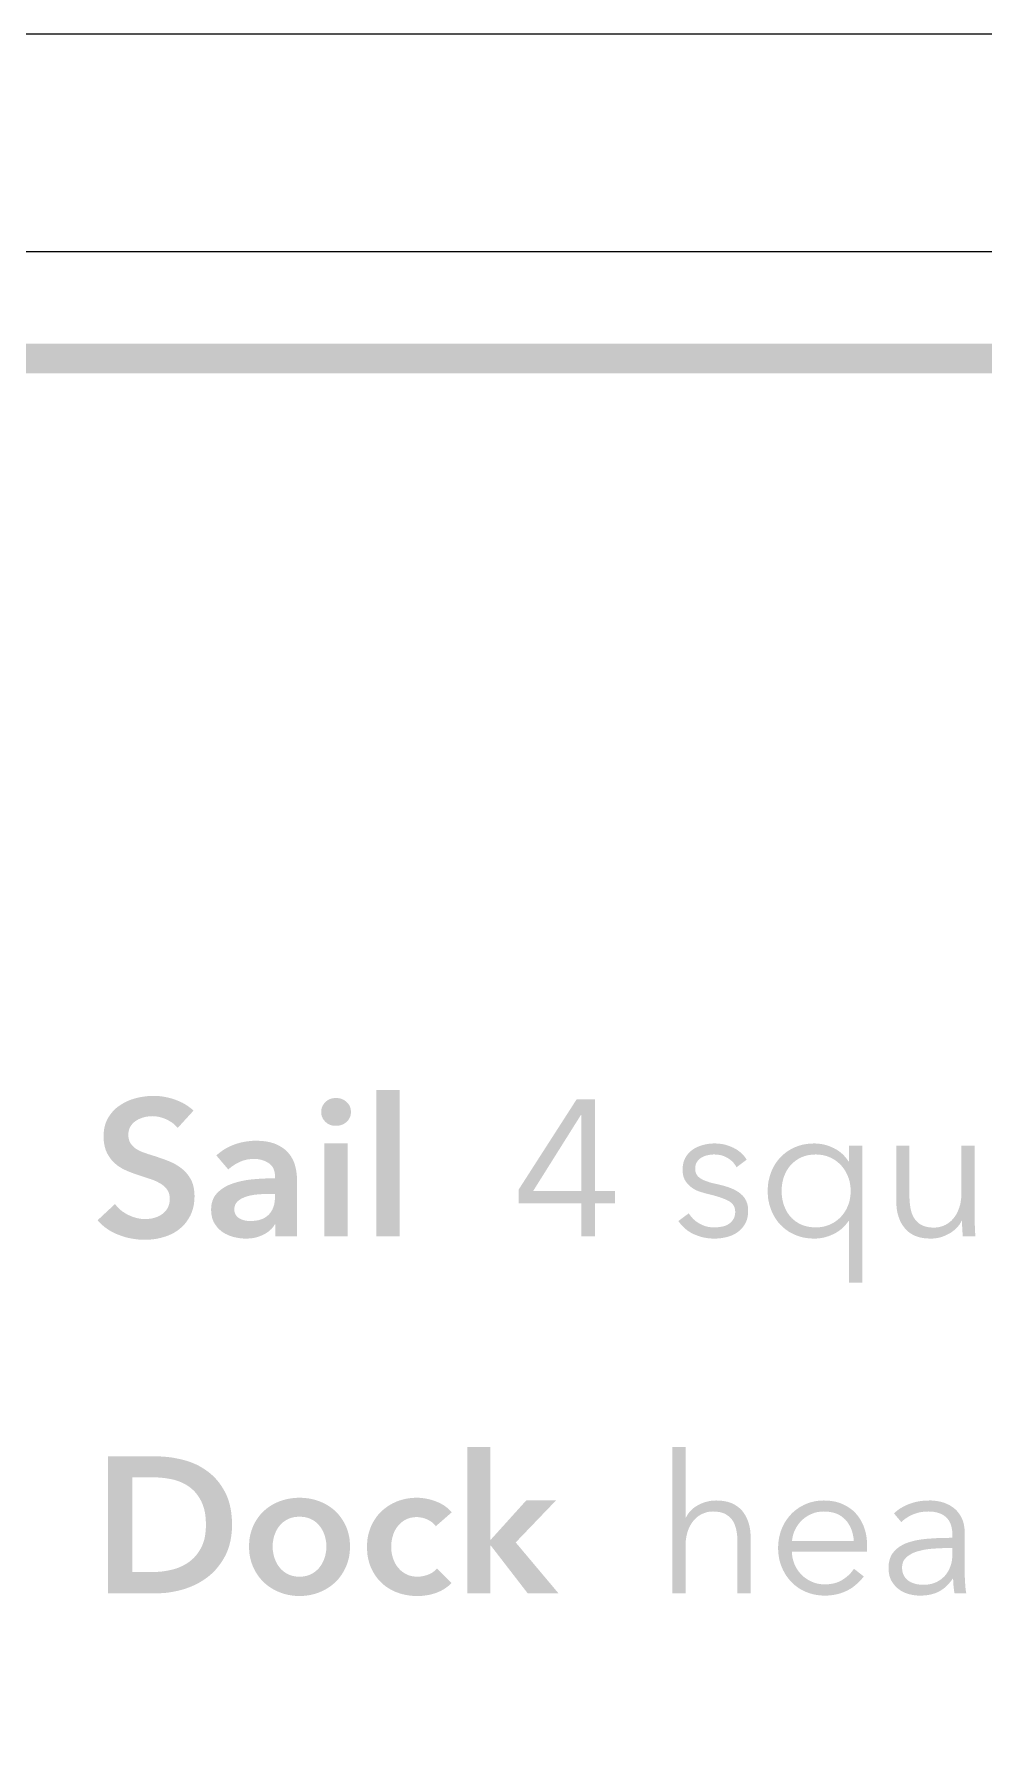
# Model space of a CAD drawing. Header units: millimetres. Extents: x 6 to 297, y 55 to 451.
# Drawn here: x 211.21 to 223.98, y 247.1 to 270.16 of the extents above; entities that cross this region are included whole.
import ezdxf

# ---------------------------------------------------------------- set-up
doc = ezdxf.new("R2010")
doc.units = ezdxf.units.MM
doc.layers.add('CUT', color=1, linetype='Continuous')
doc.layers.add('RASTER', color=7, linetype='Continuous')

msp = doc.modelspace()

# ---------------------------------------------------------------- hatches: boundary and pattern name
at = {"layer": 'RASTER'}
h = msp.add_hatch(color=7, dxfattribs=at)
h.paths.add_polyline_path([(208.2, 263.8), (208.234, 264.316), (208.337, 264.763), (208.509, 265.141), (208.75, 265.45), (209.059, 265.691), (209.438, 265.863), (209.884, 265.966), (210.4, 266), (266.489, 266), (267.005, 265.966), (267.452, 265.863), (267.83, 265.691), (268.139, 265.45), (268.38, 265.141), (268.552, 264.763), (268.655, 264.316), (268.689, 263.8), (268.689, 228.8), (268.655, 228.284), (268.552, 227.837), (268.38, 227.459), (268.139, 227.15), (267.83, 226.909), (267.452, 226.738), (267.005, 226.634), (266.489, 226.6), (210.4, 226.6), (209.884, 226.634), (209.438, 226.737), (209.059, 226.909), (208.75, 227.15), (208.509, 227.459), (208.337, 227.837), (208.234, 228.284), (208.2, 228.8)])
h.paths.add_polyline_path([(208.6, 263.8), (208.6, 228.8), (208.628, 228.378), (208.712, 228.013), (208.853, 227.703), (209.05, 227.45), (209.303, 227.253), (209.613, 227.112), (209.978, 227.028), (210.4, 227), (266.489, 227), (266.911, 227.028), (267.277, 227.113), (267.586, 227.253), (267.839, 227.45), (268.036, 227.703), (268.177, 228.013), (268.261, 228.378), (268.289, 228.8), (268.289, 263.8), (268.261, 264.222), (268.177, 264.588), (268.036, 264.897), (267.839, 265.15), (267.586, 265.347), (267.277, 265.488), (266.911, 265.572), (266.489, 265.6), (210.4, 265.6), (209.978, 265.572), (209.613, 265.488), (209.303, 265.347), (209.05, 265.15), (208.853, 264.897), (208.712, 264.588), (208.628, 264.222), (208.6, 263.8)], flags=0)
for points in [[(213.141, 255.456), (213.128, 255.473), (213.113, 255.488), (213.096, 255.504), (213.079, 255.518), (213.06, 255.532), (213.039, 255.545), (213.018, 255.557), (212.995, 255.569), (212.971, 255.58), (212.947, 255.589), (212.923, 255.597), (212.899, 255.603), (212.875, 255.608), (212.851, 255.612), (212.827, 255.614), (212.803, 255.615), (212.789, 255.614), (212.775, 255.614), (212.761, 255.613), (212.746, 255.611), (212.732, 255.609), (212.718, 255.607), (212.703, 255.604), (212.689, 255.6), (212.675, 255.596), (212.661, 255.592), (212.648, 255.587), (212.634, 255.582), (212.622, 255.576), (212.609, 255.57), (212.597, 255.563), (212.585, 255.556), (212.574, 255.548), (212.563, 255.54), (212.552, 255.531), (212.542, 255.522), (212.533, 255.512), (212.524, 255.501), (212.516, 255.49), (212.508, 255.478), (212.501, 255.466), (212.495, 255.453), (212.49, 255.439), (212.486, 255.425), (212.483, 255.41), (212.48, 255.395), (212.479, 255.379), (212.478, 255.362), (212.479, 255.347), (212.48, 255.332), (212.482, 255.318), (212.485, 255.305), (212.489, 255.292), (212.493, 255.279), (212.498, 255.267), (212.504, 255.256), (212.511, 255.245), (212.519, 255.235), (212.527, 255.224), (212.535, 255.215), (212.545, 255.206), (212.554, 255.197), (212.565, 255.188), (212.576, 255.18), (212.588, 255.173), (212.6, 255.165), (212.613, 255.158), (212.626, 255.151), (212.64, 255.144), (212.655, 255.138), (212.67, 255.132), (212.686, 255.126), (212.703, 255.12), (212.72, 255.114), (212.737, 255.108), (212.755, 255.102), (212.773, 255.097), (212.791, 255.091), (212.81, 255.085), (212.829, 255.079), (212.852, 255.072), (212.874, 255.064), (212.897, 255.056), (212.919, 255.048), (212.942, 255.04), (212.966, 255.032), (212.989, 255.023), (213.013, 255.014), (213.036, 255.005), (213.059, 254.994), (213.082, 254.983), (213.104, 254.972), (213.125, 254.959), (213.146, 254.946), (213.167, 254.932), (213.187, 254.918), (213.206, 254.902), (213.225, 254.886), (213.242, 254.869), (213.259, 254.85), (213.275, 254.831), (213.29, 254.811), (213.304, 254.789), (213.317, 254.767), (213.329, 254.744), (213.339, 254.719), (213.348, 254.693), (213.355, 254.665), (213.36, 254.636), (213.364, 254.606), (213.367, 254.574), (213.368, 254.541), (213.367, 254.504), (213.364, 254.469), (213.36, 254.435), (213.354, 254.402), (213.346, 254.37), (213.337, 254.34), (213.326, 254.31), (213.313, 254.282), (213.299, 254.255), (213.283, 254.229), (213.267, 254.205), (213.249, 254.181), (213.231, 254.159), (213.211, 254.138), (213.19, 254.118), (213.167, 254.099), (213.144, 254.081), (213.12, 254.065), (213.095, 254.049), (213.069, 254.035), (213.041, 254.022), (213.013, 254.01), (212.984, 253.999), (212.954, 253.99), (212.923, 253.981), (212.892, 253.974), (212.861, 253.967), (212.829, 253.962), (212.796, 253.958), (212.764, 253.955), (212.73, 253.954), (212.697, 253.953), (212.652, 253.954), (212.608, 253.957), (212.563, 253.963), (212.519, 253.97), (212.476, 253.979), (212.432, 253.99), (212.389, 254.004), (212.346, 254.02), (212.304, 254.037), (212.264, 254.057), (212.226, 254.078), (212.19, 254.102), (212.156, 254.127), (212.123, 254.155), (212.093, 254.184), (212.065, 254.216), (212.299, 254.434), (212.317, 254.411), (212.336, 254.39), (212.356, 254.369), (212.378, 254.35), (212.401, 254.332), (212.426, 254.316), (212.452, 254.3), (212.48, 254.286), (212.508, 254.273), (212.536, 254.262), (212.564, 254.253), (212.592, 254.245), (212.62, 254.239), (212.647, 254.235), (212.675, 254.232), (212.702, 254.231), (212.716, 254.232), (212.731, 254.232), (212.745, 254.233), (212.76, 254.235), (212.775, 254.237), (212.789, 254.239), (212.804, 254.242), (212.819, 254.246), (212.834, 254.25), (212.848, 254.254), (212.862, 254.259), (212.876, 254.265), (212.889, 254.271), (212.902, 254.278), (212.915, 254.286), (212.927, 254.294), (212.939, 254.303), (212.95, 254.312), (212.96, 254.322), (212.97, 254.332), (212.98, 254.343), (212.989, 254.354), (212.997, 254.366), (213.005, 254.378), (213.012, 254.391), (213.018, 254.405), (213.023, 254.42), (213.027, 254.435), (213.031, 254.451), (213.033, 254.468), (213.034, 254.486), (213.035, 254.504), (213.034, 254.522), (213.033, 254.539), (213.03, 254.556), (213.026, 254.571), (213.022, 254.586), (213.016, 254.6), (213.009, 254.613), (213.001, 254.625), (212.992, 254.637), (212.983, 254.649), (212.972, 254.66), (212.961, 254.67), (212.95, 254.68), (212.937, 254.69), (212.924, 254.7), (212.91, 254.709), (212.895, 254.717), (212.88, 254.725), (212.864, 254.734), (212.848, 254.741), (212.83, 254.749), (212.813, 254.756), (212.794, 254.763), (212.775, 254.77), (212.755, 254.776), (212.735, 254.783), (212.715, 254.789), (212.695, 254.796), (212.674, 254.803), (212.653, 254.81), (212.632, 254.817), (212.611, 254.824), (212.59, 254.831), (212.569, 254.838), (212.549, 254.845), (212.528, 254.853), (212.507, 254.861), (212.486, 254.869), (212.465, 254.878), (212.445, 254.887), (212.424, 254.896), (212.404, 254.906), (212.385, 254.917), (212.366, 254.929), (212.347, 254.941), (212.329, 254.954), (212.312, 254.968), (212.295, 254.983), (212.279, 254.998), (212.263, 255.014), (212.249, 255.031), (212.235, 255.049), (212.222, 255.068), (212.21, 255.088), (212.198, 255.108), (212.187, 255.13), (212.177, 255.152), (212.169, 255.176), (212.162, 255.201), (212.156, 255.228), (212.151, 255.255), (212.148, 255.284), (212.146, 255.315), (212.146, 255.347), (212.147, 255.381), (212.149, 255.415), (212.154, 255.447), (212.16, 255.477), (212.168, 255.507), (212.179, 255.535), (212.19, 255.563), (212.204, 255.589), (212.219, 255.613), (212.236, 255.637), (212.253, 255.66), (212.272, 255.681), (212.291, 255.702), (212.312, 255.721), (212.334, 255.739), (212.358, 255.756), (212.382, 255.772), (212.407, 255.787), (212.432, 255.801), (212.459, 255.814), (212.486, 255.826), (212.514, 255.837), (212.543, 255.846), (212.573, 255.855), (212.604, 255.863), (212.634, 255.869), (212.665, 255.875), (212.695, 255.879), (212.726, 255.883), (212.757, 255.886), (212.788, 255.887), (212.819, 255.888), (212.854, 255.887), (212.889, 255.885), (212.925, 255.881), (212.96, 255.875), (212.996, 255.868), (213.032, 255.86), (213.068, 255.85), (213.104, 255.838), (213.139, 255.825), (213.173, 255.81), (213.207, 255.794), (213.239, 255.776), (213.269, 255.757), (213.299, 255.736), (213.327, 255.714), (213.355, 255.69)], [(215.812, 255.966), (216.124, 255.966), (216.124, 254), (215.812, 254)], [(220.655, 254.928), (220.645, 254.947), (220.633, 254.964), (220.62, 254.981), (220.606, 254.997), (220.591, 255.012), (220.574, 255.026), (220.556, 255.039), (220.537, 255.052), (220.517, 255.063), (220.496, 255.073), (220.475, 255.081), (220.452, 255.088), (220.429, 255.093), (220.406, 255.097), (220.381, 255.099), (220.356, 255.1), (220.345, 255.1), (220.333, 255.099), (220.321, 255.098), (220.31, 255.097), (220.298, 255.096), (220.286, 255.094), (220.275, 255.092), (220.263, 255.089), (220.251, 255.087), (220.24, 255.083), (220.229, 255.08), (220.219, 255.076), (220.208, 255.071), (220.198, 255.066), (220.189, 255.061), (220.18, 255.056), (220.171, 255.05), (220.162, 255.043), (220.154, 255.036), (220.147, 255.029), (220.14, 255.021), (220.133, 255.013), (220.127, 255.005), (220.121, 254.996), (220.116, 254.986), (220.111, 254.977), (220.108, 254.967), (220.105, 254.956), (220.102, 254.945), (220.1, 254.934), (220.099, 254.922), (220.099, 254.91), (220.1, 254.889), (220.103, 254.87), (220.109, 254.851), (220.117, 254.834), (220.126, 254.818), (220.138, 254.804), (220.153, 254.791), (220.169, 254.779), (220.188, 254.768), (220.209, 254.757), (220.233, 254.747), (220.26, 254.737), (220.288, 254.727), (220.32, 254.718), (220.354, 254.71), (220.39, 254.702), (220.442, 254.69), (220.491, 254.677), (220.536, 254.663), (220.578, 254.648), (220.616, 254.631), (220.65, 254.613), (220.681, 254.594), (220.709, 254.573), (220.733, 254.551), (220.754, 254.527), (220.771, 254.502), (220.786, 254.474), (220.797, 254.445), (220.805, 254.414), (220.81, 254.381), (220.811, 254.346), (220.811, 254.32), (220.809, 254.296), (220.806, 254.272), (220.801, 254.25), (220.796, 254.228), (220.789, 254.208), (220.781, 254.189), (220.771, 254.17), (220.761, 254.153), (220.749, 254.136), (220.737, 254.12), (220.725, 254.105), (220.711, 254.091), (220.697, 254.078), (220.682, 254.065), (220.666, 254.053), (220.649, 254.042), (220.632, 254.032), (220.615, 254.023), (220.597, 254.014), (220.578, 254.007), (220.559, 254), (220.539, 253.994), (220.519, 253.988), (220.498, 253.984), (220.478, 253.98), (220.457, 253.976), (220.437, 253.974), (220.416, 253.972), (220.395, 253.97), (220.375, 253.969), (220.354, 253.969), (220.319, 253.97), (220.285, 253.972), (220.252, 253.977), (220.218, 253.983), (220.185, 253.991), (220.151, 254.001), (220.119, 254.013), (220.086, 254.026), (220.054, 254.041), (220.024, 254.059), (219.995, 254.078), (219.968, 254.099), (219.942, 254.123), (219.917, 254.148), (219.894, 254.176), (219.873, 254.205), (220.013, 254.309), (220.026, 254.29), (220.039, 254.271), (220.055, 254.253), (220.071, 254.235), (220.089, 254.219), (220.108, 254.203), (220.129, 254.188), (220.151, 254.174), (220.174, 254.161), (220.198, 254.15), (220.222, 254.141), (220.247, 254.133), (220.272, 254.127), (220.298, 254.123), (220.324, 254.12), (220.351, 254.12), (220.365, 254.12), (220.379, 254.12), (220.393, 254.121), (220.407, 254.122), (220.421, 254.124), (220.434, 254.125), (220.447, 254.128), (220.46, 254.13), (220.473, 254.133), (220.486, 254.136), (220.498, 254.14), (220.509, 254.144), (220.52, 254.149), (220.531, 254.154), (220.541, 254.16), (220.551, 254.166), (220.561, 254.173), (220.57, 254.18), (220.578, 254.188), (220.587, 254.196), (220.594, 254.204), (220.601, 254.213), (220.608, 254.223), (220.614, 254.233), (220.619, 254.243), (220.624, 254.254), (220.628, 254.266), (220.631, 254.278), (220.634, 254.291), (220.636, 254.304), (220.637, 254.318), (220.637, 254.333), (220.636, 254.356), (220.631, 254.378), (220.624, 254.398), (220.614, 254.417), (220.601, 254.434), (220.585, 254.45), (220.567, 254.464), (220.545, 254.477), (220.521, 254.489), (220.494, 254.501), (220.464, 254.512), (220.432, 254.524), (220.398, 254.535), (220.36, 254.546), (220.321, 254.556), (220.278, 254.567), (220.265, 254.57), (220.251, 254.574), (220.237, 254.577), (220.222, 254.581), (220.208, 254.586), (220.193, 254.59), (220.178, 254.595), (220.163, 254.599), (220.148, 254.604), (220.133, 254.61), (220.118, 254.616), (220.104, 254.623), (220.09, 254.631), (220.076, 254.639), (220.063, 254.647), (220.05, 254.657), (220.037, 254.666), (220.025, 254.677), (220.013, 254.688), (220.002, 254.699), (219.992, 254.711), (219.982, 254.724), (219.973, 254.737), (219.964, 254.751), (219.956, 254.766), (219.949, 254.782), (219.943, 254.798), (219.938, 254.816), (219.935, 254.834), (219.932, 254.853), (219.931, 254.873), (219.93, 254.894), (219.931, 254.917), (219.932, 254.939), (219.935, 254.961), (219.939, 254.981), (219.944, 255.001), (219.95, 255.019), (219.958, 255.037), (219.966, 255.054), (219.976, 255.071), (219.986, 255.086), (219.997, 255.101), (220.009, 255.115), (220.022, 255.128), (220.035, 255.141), (220.049, 255.152), (220.064, 255.164), (220.079, 255.174), (220.096, 255.184), (220.112, 255.193), (220.129, 255.201), (220.147, 255.208), (220.165, 255.215), (220.184, 255.222), (220.203, 255.227), (220.223, 255.232), (220.242, 255.236), (220.262, 255.24), (220.282, 255.243), (220.303, 255.245), (220.323, 255.247), (220.343, 255.248), (220.364, 255.248), (220.396, 255.247), (220.427, 255.244), (220.459, 255.24), (220.49, 255.234), (220.52, 255.226), (220.551, 255.216), (220.581, 255.204), (220.611, 255.191), (220.64, 255.176), (220.667, 255.159), (220.692, 255.141), (220.716, 255.122), (220.737, 255.101), (220.757, 255.079), (220.775, 255.055), (220.791, 255.03)], [(223.697, 254), (223.696, 254.013), (223.695, 254.025), (223.694, 254.039), (223.693, 254.052), (223.692, 254.066), (223.691, 254.08), (223.69, 254.094), (223.69, 254.109), (223.689, 254.124), (223.688, 254.138), (223.688, 254.151), (223.688, 254.164), (223.687, 254.176), (223.687, 254.187), (223.687, 254.198), (223.687, 254.208), (223.682, 254.208), (223.668, 254.182), (223.652, 254.157), (223.634, 254.134), (223.614, 254.111), (223.591, 254.09), (223.567, 254.071), (223.541, 254.052), (223.513, 254.035), (223.483, 254.02), (223.453, 254.006), (223.423, 253.995), (223.393, 253.985), (223.361, 253.978), (223.33, 253.973), (223.298, 253.97), (223.266, 253.969), (223.21, 253.971), (223.157, 253.977), (223.109, 253.988), (223.063, 254.003), (223.022, 254.023), (222.984, 254.046), (222.949, 254.074), (222.919, 254.107), (222.892, 254.142), (222.868, 254.181), (222.848, 254.222), (222.832, 254.267), (222.819, 254.313), (222.81, 254.363), (222.805, 254.415), (222.803, 254.471), (222.803, 255.217), (222.98, 255.217), (222.98, 254.543), (222.98, 254.52), (222.981, 254.496), (222.982, 254.474), (222.984, 254.452), (222.986, 254.43), (222.989, 254.409), (222.992, 254.389), (222.995, 254.369), (223, 254.35), (223.005, 254.332), (223.01, 254.314), (223.017, 254.297), (223.024, 254.28), (223.031, 254.265), (223.04, 254.25), (223.049, 254.235), (223.059, 254.222), (223.069, 254.209), (223.081, 254.197), (223.093, 254.186), (223.106, 254.175), (223.12, 254.165), (223.135, 254.156), (223.15, 254.148), (223.167, 254.141), (223.184, 254.135), (223.202, 254.129), (223.222, 254.125), (223.242, 254.121), (223.264, 254.119), (223.286, 254.117), (223.31, 254.117), (223.327, 254.117), (223.345, 254.119), (223.362, 254.121), (223.379, 254.124), (223.396, 254.128), (223.413, 254.133), (223.43, 254.139), (223.447, 254.146), (223.463, 254.153), (223.479, 254.162), (223.494, 254.171), (223.509, 254.182), (223.524, 254.193), (223.538, 254.205), (223.552, 254.219), (223.565, 254.233), (223.577, 254.248), (223.59, 254.264), (223.601, 254.281), (223.612, 254.299), (223.622, 254.318), (223.631, 254.338), (223.64, 254.359), (223.648, 254.381), (223.655, 254.404), (223.662, 254.428), (223.667, 254.453), (223.671, 254.479), (223.675, 254.506), (223.677, 254.534), (223.679, 254.563), (223.679, 254.593), (223.679, 255.217), (223.856, 255.217), (223.856, 254.268), (223.856, 254.255), (223.856, 254.241), (223.856, 254.227), (223.857, 254.211), (223.857, 254.195), (223.857, 254.178), (223.858, 254.159), (223.859, 254.14), (223.859, 254.121), (223.86, 254.102), (223.861, 254.084), (223.862, 254.066), (223.863, 254.049), (223.864, 254.032), (223.865, 254.016), (223.866, 254)], [(217.034, 251.166), (217.346, 251.166), (217.346, 249.923), (217.353, 249.923), (217.827, 250.448), (218.227, 250.448), (217.686, 249.884), (218.261, 249.2), (217.847, 249.2), (217.353, 249.84), (217.346, 249.84), (217.346, 249.2), (217.034, 249.2)], [(219.974, 250.217), (219.988, 250.243), (220.003, 250.267), (220.02, 250.29), (220.04, 250.312), (220.061, 250.333), (220.085, 250.352), (220.11, 250.369), (220.138, 250.386), (220.167, 250.4), (220.196, 250.413), (220.226, 250.424), (220.256, 250.432), (220.287, 250.439), (220.318, 250.444), (220.35, 250.447), (220.382, 250.448), (220.438, 250.446), (220.491, 250.439), (220.54, 250.429), (220.585, 250.414), (220.626, 250.394), (220.664, 250.37), (220.699, 250.342), (220.73, 250.31), (220.757, 250.274), (220.78, 250.236), (220.8, 250.194), (220.816, 250.15), (220.829, 250.103), (220.838, 250.054), (220.843, 250.001), (220.845, 249.946), (220.845, 249.2), (220.668, 249.2), (220.668, 249.873), (220.668, 249.897), (220.667, 249.92), (220.666, 249.943), (220.665, 249.965), (220.662, 249.987), (220.66, 250.007), (220.656, 250.028), (220.653, 250.048), (220.649, 250.067), (220.644, 250.085), (220.638, 250.103), (220.632, 250.12), (220.625, 250.136), (220.617, 250.152), (220.609, 250.167), (220.6, 250.182), (220.59, 250.195), (220.579, 250.208), (220.568, 250.22), (220.555, 250.231), (220.542, 250.242), (220.528, 250.251), (220.514, 250.26), (220.498, 250.269), (220.482, 250.276), (220.464, 250.282), (220.446, 250.288), (220.426, 250.292), (220.406, 250.295), (220.384, 250.298), (220.362, 250.299), (220.338, 250.3), (220.321, 250.299), (220.303, 250.298), (220.286, 250.296), (220.269, 250.293), (220.252, 250.289), (220.235, 250.284), (220.218, 250.278), (220.202, 250.271), (220.185, 250.264), (220.169, 250.255), (220.154, 250.246), (220.139, 250.235), (220.124, 250.224), (220.11, 250.211), (220.097, 250.198), (220.083, 250.184), (220.071, 250.169), (220.059, 250.153), (220.047, 250.136), (220.037, 250.118), (220.027, 250.099), (220.017, 250.079), (220.008, 250.058), (220, 250.036), (219.993, 250.013), (219.987, 249.989), (219.981, 249.964), (219.977, 249.938), (219.973, 249.911), (219.971, 249.883), (219.969, 249.854), (219.969, 249.824), (219.969, 249.2), (219.792, 249.2), (219.792, 251.166), (219.969, 251.166), (219.969, 250.217)], [(216.612, 250.102), (216.603, 250.115), (216.592, 250.127), (216.58, 250.139), (216.567, 250.15), (216.553, 250.161), (216.537, 250.171), (216.521, 250.18), (216.503, 250.189), (216.485, 250.198), (216.467, 250.205), (216.448, 250.211), (216.43, 250.216), (216.411, 250.219), (216.393, 250.222), (216.374, 250.224), (216.355, 250.224), (216.334, 250.224), (216.313, 250.222), (216.294, 250.219), (216.274, 250.216), (216.256, 250.211), (216.238, 250.205), (216.221, 250.198), (216.204, 250.189), (216.188, 250.18), (216.173, 250.17), (216.159, 250.16), (216.145, 250.149), (216.132, 250.137), (216.119, 250.124), (216.107, 250.111), (216.096, 250.097), (216.086, 250.082), (216.076, 250.068), (216.067, 250.052), (216.059, 250.036), (216.051, 250.02), (216.044, 250.003), (216.038, 249.986), (216.033, 249.968), (216.028, 249.95), (216.023, 249.932), (216.02, 249.914), (216.017, 249.896), (216.015, 249.878), (216.013, 249.86), (216.012, 249.842), (216.012, 249.824), (216.012, 249.806), (216.013, 249.788), (216.015, 249.77), (216.017, 249.752), (216.02, 249.734), (216.024, 249.716), (216.029, 249.698), (216.034, 249.68), (216.04, 249.662), (216.046, 249.645), (216.054, 249.628), (216.062, 249.612), (216.07, 249.596), (216.079, 249.58), (216.089, 249.566), (216.1, 249.551), (216.112, 249.537), (216.124, 249.524), (216.136, 249.511), (216.15, 249.499), (216.164, 249.488), (216.179, 249.478), (216.194, 249.468), (216.211, 249.459), (216.228, 249.45), (216.245, 249.443), (216.264, 249.437), (216.283, 249.432), (216.302, 249.429), (216.323, 249.426), (216.344, 249.424), (216.365, 249.424), (216.384, 249.424), (216.402, 249.425), (216.42, 249.428), (216.438, 249.431), (216.456, 249.435), (216.475, 249.44), (216.493, 249.445), (216.511, 249.452), (216.529, 249.46), (216.546, 249.468), (216.562, 249.477), (216.577, 249.487), (216.591, 249.498), (216.604, 249.51), (216.617, 249.522), (216.628, 249.535), (216.823, 249.338), (216.803, 249.318), (216.781, 249.299), (216.758, 249.281), (216.734, 249.264), (216.709, 249.249), (216.682, 249.234), (216.654, 249.221), (216.624, 249.209), (216.594, 249.198), (216.562, 249.189), (216.531, 249.181), (216.498, 249.175), (216.465, 249.17), (216.432, 249.166), (216.398, 249.164), (216.363, 249.164), (216.329, 249.164), (216.295, 249.166), (216.261, 249.17), (216.229, 249.175), (216.196, 249.181), (216.164, 249.188), (216.133, 249.197), (216.102, 249.208), (216.071, 249.219), (216.042, 249.233), (216.013, 249.247), (215.986, 249.262), (215.959, 249.279), (215.934, 249.297), (215.909, 249.317), (215.886, 249.338), (215.863, 249.36), (215.842, 249.383), (215.822, 249.407), (215.803, 249.433), (215.786, 249.459), (215.769, 249.487), (215.754, 249.516), (215.74, 249.546), (215.728, 249.577), (215.717, 249.609), (215.708, 249.642), (215.7, 249.676), (215.694, 249.712), (215.69, 249.748), (215.688, 249.786), (215.687, 249.824), (215.688, 249.861), (215.69, 249.898), (215.694, 249.933), (215.7, 249.968), (215.708, 250.001), (215.717, 250.034), (215.728, 250.066), (215.74, 250.097), (215.754, 250.127), (215.769, 250.156), (215.785, 250.184), (215.803, 250.21), (215.821, 250.236), (215.841, 250.26), (215.862, 250.283), (215.884, 250.305), (215.908, 250.326), (215.932, 250.345), (215.957, 250.364), (215.983, 250.381), (216.01, 250.397), (216.038, 250.412), (216.067, 250.425), (216.096, 250.438), (216.127, 250.449), (216.158, 250.458), (216.189, 250.466), (216.221, 250.473), (216.254, 250.478), (216.287, 250.481), (216.321, 250.484), (216.355, 250.484), (216.389, 250.484), (216.423, 250.481), (216.457, 250.477), (216.491, 250.471), (216.524, 250.464), (216.557, 250.455), (216.589, 250.445), (216.622, 250.432), (216.653, 250.419), (216.683, 250.404), (216.711, 250.388), (216.737, 250.371), (216.762, 250.352), (216.785, 250.332), (216.806, 250.312), (216.826, 250.289)]]:
    msp.add_hatch(color=7, dxfattribs=at).paths.add_polyline_path(points)
h = msp.add_hatch(color=7, dxfattribs=at)
h.paths.add_polyline_path([(215.115, 255.248), (215.427, 255.248), (215.427, 254), (215.115, 254)])
h.paths.add_polyline_path([(215.071, 255.672), (215.071, 255.69), (215.074, 255.708), (215.078, 255.726), (215.085, 255.742), (215.092, 255.758), (215.102, 255.774), (215.113, 255.789), (215.127, 255.803), (215.141, 255.816), (215.156, 255.828), (215.173, 255.837), (215.19, 255.845), (215.208, 255.851), (215.227, 255.856), (215.247, 255.858), (215.268, 255.859), (215.289, 255.858), (215.309, 255.856), (215.329, 255.852), (215.347, 255.846), (215.365, 255.838), (215.382, 255.829), (215.397, 255.818), (215.413, 255.806), (215.426, 255.792), (215.438, 255.777), (215.448, 255.762), (215.456, 255.746), (215.463, 255.728), (215.467, 255.71), (215.47, 255.692), (215.471, 255.672), (215.47, 255.652), (215.467, 255.633), (215.463, 255.615), (215.456, 255.598), (215.448, 255.582), (215.438, 255.566), (215.426, 255.552), (215.413, 255.538), (215.397, 255.525), (215.382, 255.515), (215.365, 255.505), (215.347, 255.498), (215.329, 255.492), (215.309, 255.488), (215.289, 255.485), (215.268, 255.485), (215.247, 255.485), (215.227, 255.488), (215.208, 255.492), (215.19, 255.499), (215.173, 255.506), (215.156, 255.516), (215.141, 255.527), (215.127, 255.54), (215.113, 255.555), (215.102, 255.57), (215.092, 255.585), (215.085, 255.601), (215.078, 255.618), (215.074, 255.635), (215.071, 255.653), (215.071, 255.672)])
h = msp.add_hatch(color=7, dxfattribs=at)
h.paths.add_polyline_path([(218.75, 254.608), (219.02, 254.608), (219.02, 254.445), (218.75, 254.445), (218.75, 254), (218.568, 254), (218.568, 254.445), (217.725, 254.445), (217.725, 254.627), (218.505, 255.841), (218.75, 255.841)])
h.paths.add_polyline_path([(218.568, 255.63), (218.562, 255.63), (217.92, 254.608), (218.568, 254.608)], flags=0)
h = msp.add_hatch(color=7, dxfattribs=at)
h.paths.add_polyline_path([(214.454, 254.159), (214.447, 254.159), (214.434, 254.138), (214.42, 254.119), (214.403, 254.1), (214.385, 254.083), (214.366, 254.066), (214.344, 254.051), (214.321, 254.036), (214.296, 254.022), (214.269, 254.01), (214.242, 253.999), (214.214, 253.99), (214.185, 253.982), (214.155, 253.976), (214.124, 253.972), (214.092, 253.97), (214.059, 253.969), (214.04, 253.969), (214.021, 253.97), (214.002, 253.972), (213.982, 253.974), (213.962, 253.976), (213.942, 253.98), (213.922, 253.984), (213.902, 253.988), (213.882, 253.994), (213.862, 254), (213.842, 254.007), (213.823, 254.014), (213.805, 254.023), (213.786, 254.032), (213.769, 254.042), (213.751, 254.053), (213.734, 254.065), (213.718, 254.078), (213.703, 254.091), (213.688, 254.106), (213.674, 254.121), (213.661, 254.138), (213.648, 254.155), (213.637, 254.173), (213.626, 254.192), (213.617, 254.212), (213.609, 254.233), (213.603, 254.256), (213.598, 254.279), (213.594, 254.304), (213.592, 254.329), (213.591, 254.356), (213.592, 254.39), (213.596, 254.423), (213.602, 254.453), (213.611, 254.482), (213.622, 254.509), (213.636, 254.535), (213.652, 254.558), (213.671, 254.58), (213.691, 254.6), (213.713, 254.619), (213.736, 254.637), (213.761, 254.653), (213.787, 254.669), (213.815, 254.683), (213.844, 254.696), (213.875, 254.707), (213.906, 254.718), (213.939, 254.727), (213.972, 254.736), (214.006, 254.744), (214.041, 254.751), (214.077, 254.757), (214.114, 254.762), (214.152, 254.766), (214.189, 254.769), (214.227, 254.772), (214.265, 254.774), (214.302, 254.776), (214.339, 254.778), (214.376, 254.779), (214.413, 254.78), (214.449, 254.78), (214.449, 254.811), (214.448, 254.839), (214.444, 254.866), (214.437, 254.89), (214.428, 254.913), (214.416, 254.934), (214.402, 254.952), (214.385, 254.969), (214.365, 254.984), (214.343, 254.997), (214.32, 255.009), (214.297, 255.018), (214.272, 255.026), (214.246, 255.032), (214.22, 255.037), (214.192, 255.039), (214.163, 255.04), (214.139, 255.039), (214.114, 255.037), (214.09, 255.034), (214.066, 255.03), (214.043, 255.024), (214.019, 255.017), (213.996, 255.008), (213.973, 254.998), (213.951, 254.988), (213.93, 254.976), (213.91, 254.965), (213.89, 254.952), (213.872, 254.939), (213.854, 254.926), (213.838, 254.912), (213.823, 254.897), (213.661, 255.087), (213.689, 255.111), (213.717, 255.133), (213.746, 255.154), (213.776, 255.173), (213.807, 255.191), (213.84, 255.207), (213.873, 255.222), (213.907, 255.235), (213.942, 255.247), (213.977, 255.257), (214.012, 255.265), (214.047, 255.272), (214.082, 255.277), (214.118, 255.281), (214.154, 255.284), (214.189, 255.284), (214.23, 255.284), (214.269, 255.281), (214.306, 255.278), (214.341, 255.273), (214.374, 255.266), (214.406, 255.258), (214.436, 255.249), (214.464, 255.238), (214.49, 255.225), (214.515, 255.212), (214.538, 255.198), (214.56, 255.184), (214.581, 255.168), (214.6, 255.151), (214.617, 255.134), (214.634, 255.115), (214.649, 255.096), (214.663, 255.077), (214.675, 255.056), (214.687, 255.035), (214.697, 255.014), (214.706, 254.992), (214.714, 254.97), (214.721, 254.946), (214.727, 254.923), (214.732, 254.9), (214.736, 254.876), (214.739, 254.853), (214.742, 254.829), (214.744, 254.806), (214.745, 254.783), (214.746, 254.759), (214.746, 254), (214.454, 254)])
h.paths.add_polyline_path([(214.449, 254.569), (214.379, 254.569), (214.36, 254.569), (214.341, 254.569), (214.321, 254.568), (214.302, 254.568), (214.282, 254.567), (214.262, 254.566), (214.241, 254.564), (214.22, 254.563), (214.2, 254.561), (214.18, 254.559), (214.16, 254.556), (214.14, 254.552), (214.121, 254.549), (214.103, 254.544), (214.085, 254.54), (214.067, 254.534), (214.05, 254.528), (214.033, 254.522), (214.018, 254.515), (214.003, 254.508), (213.988, 254.5), (213.975, 254.491), (213.962, 254.482), (213.95, 254.472), (213.939, 254.461), (213.93, 254.45), (213.921, 254.437), (213.915, 254.424), (213.91, 254.41), (213.906, 254.395), (213.904, 254.378), (213.903, 254.361), (213.904, 254.351), (213.904, 254.34), (213.906, 254.33), (213.908, 254.321), (213.911, 254.312), (213.914, 254.303), (213.918, 254.295), (213.923, 254.287), (213.928, 254.28), (213.933, 254.273), (213.939, 254.267), (213.945, 254.26), (213.952, 254.254), (213.959, 254.249), (213.966, 254.244), (213.973, 254.239), (213.981, 254.235), (213.989, 254.231), (213.998, 254.227), (214.007, 254.224), (214.015, 254.221), (214.025, 254.218), (214.034, 254.215), (214.044, 254.213), (214.053, 254.211), (214.063, 254.21), (214.073, 254.208), (214.083, 254.207), (214.092, 254.206), (214.102, 254.206), (214.112, 254.206), (214.122, 254.205), (214.161, 254.207), (214.197, 254.211), (214.232, 254.217), (214.263, 254.227), (214.293, 254.239), (214.32, 254.254), (214.344, 254.271), (214.366, 254.291), (214.386, 254.314), (214.402, 254.338), (214.417, 254.364), (214.428, 254.393), (214.438, 254.423), (214.444, 254.455), (214.448, 254.489), (214.449, 254.525)], flags=0)
h = msp.add_hatch(color=7, dxfattribs=at)
h.paths.add_polyline_path([(222.161, 254.205), (222.141, 254.178), (222.12, 254.152), (222.097, 254.127), (222.073, 254.104), (222.047, 254.083), (222.019, 254.064), (221.99, 254.046), (221.959, 254.03), (221.928, 254.016), (221.896, 254.003), (221.864, 253.993), (221.832, 253.984), (221.8, 253.977), (221.768, 253.973), (221.736, 253.97), (221.703, 253.969), (221.668, 253.97), (221.633, 253.972), (221.6, 253.976), (221.567, 253.981), (221.535, 253.988), (221.504, 253.997), (221.474, 254.007), (221.445, 254.018), (221.416, 254.031), (221.389, 254.045), (221.362, 254.06), (221.337, 254.077), (221.313, 254.094), (221.29, 254.113), (221.268, 254.133), (221.247, 254.153), (221.227, 254.175), (221.208, 254.198), (221.191, 254.222), (221.174, 254.247), (221.159, 254.273), (221.145, 254.3), (221.131, 254.327), (221.12, 254.356), (221.109, 254.386), (221.1, 254.416), (221.092, 254.447), (221.085, 254.478), (221.08, 254.51), (221.077, 254.542), (221.075, 254.575), (221.074, 254.608), (221.075, 254.642), (221.077, 254.675), (221.08, 254.707), (221.085, 254.739), (221.092, 254.77), (221.1, 254.801), (221.109, 254.831), (221.12, 254.861), (221.131, 254.889), (221.145, 254.917), (221.159, 254.944), (221.174, 254.97), (221.191, 254.995), (221.208, 255.019), (221.227, 255.041), (221.247, 255.063), (221.268, 255.084), (221.29, 255.104), (221.313, 255.123), (221.337, 255.14), (221.362, 255.156), (221.389, 255.172), (221.416, 255.186), (221.445, 255.199), (221.474, 255.21), (221.504, 255.22), (221.535, 255.229), (221.567, 255.236), (221.6, 255.241), (221.633, 255.245), (221.668, 255.247), (221.703, 255.248), (221.736, 255.247), (221.768, 255.244), (221.8, 255.239), (221.832, 255.233), (221.864, 255.224), (221.896, 255.214), (221.928, 255.201), (221.959, 255.187), (221.99, 255.171), (222.019, 255.153), (222.047, 255.133), (222.073, 255.111), (222.097, 255.088), (222.12, 255.062), (222.141, 255.035), (222.161, 255.006), (222.169, 255.006), (222.169, 255.217), (222.345, 255.217), (222.345, 253.376), (222.169, 253.376), (222.169, 254.205)])
h.paths.add_polyline_path([(221.261, 254.608), (221.262, 254.583), (221.263, 254.558), (221.266, 254.534), (221.269, 254.51), (221.273, 254.486), (221.279, 254.463), (221.285, 254.44), (221.292, 254.417), (221.301, 254.395), (221.31, 254.374), (221.32, 254.353), (221.33, 254.333), (221.342, 254.314), (221.355, 254.296), (221.368, 254.278), (221.382, 254.261), (221.397, 254.245), (221.413, 254.23), (221.43, 254.216), (221.447, 254.202), (221.466, 254.19), (221.485, 254.178), (221.505, 254.167), (221.526, 254.157), (221.548, 254.148), (221.571, 254.141), (221.594, 254.134), (221.618, 254.129), (221.643, 254.125), (221.668, 254.122), (221.694, 254.12), (221.721, 254.12), (221.747, 254.12), (221.771, 254.122), (221.795, 254.125), (221.819, 254.129), (221.842, 254.134), (221.865, 254.141), (221.887, 254.148), (221.909, 254.157), (221.93, 254.167), (221.95, 254.178), (221.97, 254.189), (221.989, 254.202), (222.007, 254.215), (222.024, 254.229), (222.041, 254.244), (222.057, 254.26), (222.072, 254.277), (222.086, 254.294), (222.1, 254.312), (222.112, 254.331), (222.124, 254.351), (222.135, 254.371), (222.145, 254.393), (222.154, 254.415), (222.163, 254.437), (222.17, 254.46), (222.176, 254.484), (222.181, 254.508), (222.184, 254.532), (222.187, 254.557), (222.189, 254.583), (222.189, 254.608), (222.189, 254.634), (222.187, 254.66), (222.184, 254.684), (222.181, 254.709), (222.176, 254.733), (222.17, 254.756), (222.163, 254.779), (222.154, 254.802), (222.145, 254.824), (222.135, 254.845), (222.124, 254.866), (222.112, 254.886), (222.1, 254.905), (222.086, 254.923), (222.072, 254.941), (222.057, 254.958), (222.041, 254.974), (222.024, 254.989), (222.007, 255.004), (221.989, 255.017), (221.97, 255.03), (221.95, 255.041), (221.93, 255.052), (221.909, 255.062), (221.887, 255.071), (221.865, 255.079), (221.842, 255.085), (221.819, 255.09), (221.795, 255.094), (221.771, 255.097), (221.747, 255.099), (221.721, 255.1), (221.694, 255.099), (221.668, 255.097), (221.643, 255.094), (221.618, 255.09), (221.594, 255.085), (221.571, 255.078), (221.548, 255.07), (221.526, 255.061), (221.505, 255.051), (221.485, 255.04), (221.466, 255.028), (221.447, 255.015), (221.43, 255.001), (221.413, 254.987), (221.397, 254.972), (221.382, 254.956), (221.368, 254.939), (221.355, 254.921), (221.342, 254.902), (221.33, 254.883), (221.32, 254.863), (221.31, 254.843), (221.301, 254.822), (221.292, 254.8), (221.285, 254.777), (221.279, 254.754), (221.273, 254.731), (221.269, 254.707), (221.266, 254.683), (221.263, 254.658), (221.262, 254.634), (221.261, 254.608)], flags=0)
h = msp.add_hatch(color=7, dxfattribs=at)
h.paths.add_polyline_path([(212.203, 251.041), (212.855, 251.041), (212.9, 251.04), (212.945, 251.038), (212.99, 251.034), (213.035, 251.029), (213.081, 251.023), (213.126, 251.014), (213.171, 251.005), (213.217, 250.994), (213.262, 250.981), (213.306, 250.967), (213.348, 250.95), (213.39, 250.932), (213.43, 250.912), (213.469, 250.889), (213.507, 250.865), (213.544, 250.839), (213.58, 250.811), (213.614, 250.781), (213.646, 250.749), (213.676, 250.715), (213.705, 250.678), (213.732, 250.639), (213.757, 250.599), (213.781, 250.556), (213.802, 250.511), (213.821, 250.463), (213.836, 250.412), (213.849, 250.359), (213.859, 250.304), (213.866, 250.245), (213.871, 250.184), (213.872, 250.12), (213.871, 250.061), (213.866, 250.004), (213.859, 249.949), (213.849, 249.896), (213.836, 249.845), (213.821, 249.796), (213.802, 249.749), (213.781, 249.704), (213.757, 249.662), (213.732, 249.621), (213.705, 249.583), (213.676, 249.546), (213.646, 249.511), (213.614, 249.478), (213.58, 249.447), (213.544, 249.418), (213.507, 249.391), (213.469, 249.366), (213.43, 249.343), (213.39, 249.321), (213.348, 249.302), (213.306, 249.284), (213.262, 249.268), (213.217, 249.253), (213.171, 249.241), (213.126, 249.23), (213.081, 249.221), (213.035, 249.213), (212.99, 249.207), (212.945, 249.203), (212.9, 249.201), (212.855, 249.2), (212.203, 249.2)])
h.paths.add_polyline_path([(212.803, 249.486), (212.835, 249.486), (212.867, 249.488), (212.899, 249.49), (212.931, 249.493), (212.963, 249.498), (212.995, 249.503), (213.026, 249.509), (213.058, 249.516), (213.09, 249.524), (213.12, 249.533), (213.15, 249.544), (213.179, 249.556), (213.208, 249.57), (213.235, 249.584), (213.262, 249.6), (213.288, 249.617), (213.313, 249.636), (213.337, 249.656), (213.36, 249.678), (213.382, 249.701), (213.402, 249.726), (213.421, 249.753), (213.439, 249.781), (213.456, 249.811), (213.471, 249.843), (213.484, 249.876), (213.496, 249.912), (213.505, 249.949), (213.512, 249.989), (213.517, 250.031), (213.52, 250.075), (213.521, 250.12), (213.52, 250.169), (213.517, 250.215), (213.512, 250.258), (213.505, 250.3), (213.496, 250.339), (213.484, 250.376), (213.471, 250.41), (213.456, 250.443), (213.439, 250.473), (213.421, 250.502), (213.402, 250.529), (213.382, 250.554), (213.36, 250.577), (213.337, 250.599), (213.313, 250.619), (213.288, 250.638), (213.262, 250.655), (213.235, 250.67), (213.208, 250.684), (213.179, 250.697), (213.15, 250.708), (213.12, 250.718), (213.09, 250.727), (213.058, 250.734), (213.026, 250.74), (212.995, 250.745), (212.963, 250.75), (212.931, 250.753), (212.899, 250.756), (212.867, 250.758), (212.835, 250.76), (212.803, 250.76), (212.53, 250.76), (212.53, 249.486)], flags=0)
h = msp.add_hatch(color=7, dxfattribs=at)
h.paths.add_polyline_path([(214.101, 249.829), (214.102, 249.866), (214.104, 249.902), (214.108, 249.937), (214.114, 249.971), (214.122, 250.004), (214.131, 250.036), (214.142, 250.068), (214.154, 250.098), (214.168, 250.128), (214.183, 250.157), (214.199, 250.184), (214.217, 250.21), (214.235, 250.236), (214.255, 250.26), (214.276, 250.283), (214.298, 250.305), (214.322, 250.326), (214.346, 250.345), (214.371, 250.364), (214.398, 250.381), (214.425, 250.397), (214.454, 250.412), (214.484, 250.425), (214.514, 250.438), (214.546, 250.449), (214.578, 250.458), (214.61, 250.466), (214.643, 250.473), (214.676, 250.478), (214.71, 250.481), (214.745, 250.484), (214.779, 250.484), (214.814, 250.484), (214.849, 250.481), (214.883, 250.478), (214.916, 250.473), (214.949, 250.466), (214.981, 250.458), (215.013, 250.449), (215.045, 250.438), (215.075, 250.425), (215.105, 250.412), (215.133, 250.397), (215.161, 250.381), (215.187, 250.364), (215.213, 250.345), (215.237, 250.326), (215.26, 250.305), (215.283, 250.283), (215.304, 250.26), (215.323, 250.236), (215.342, 250.21), (215.359, 250.184), (215.376, 250.157), (215.391, 250.128), (215.405, 250.098), (215.417, 250.068), (215.428, 250.036), (215.437, 250.004), (215.445, 249.971), (215.451, 249.937), (215.455, 249.902), (215.457, 249.866), (215.458, 249.829), (215.457, 249.793), (215.455, 249.757), (215.451, 249.722), (215.445, 249.687), (215.437, 249.654), (215.428, 249.622), (215.417, 249.59), (215.405, 249.559), (215.391, 249.529), (215.376, 249.5), (215.359, 249.472), (215.342, 249.445), (215.323, 249.42), (215.304, 249.395), (215.283, 249.372), (215.26, 249.349), (215.237, 249.328), (215.213, 249.308), (215.187, 249.289), (215.161, 249.272), (215.133, 249.255), (215.105, 249.24), (215.075, 249.226), (215.045, 249.213), (215.013, 249.201), (214.981, 249.191), (214.949, 249.183), (214.916, 249.176), (214.883, 249.171), (214.849, 249.167), (214.814, 249.164), (214.779, 249.164), (214.745, 249.164), (214.71, 249.167), (214.676, 249.171), (214.643, 249.176), (214.61, 249.183), (214.578, 249.191), (214.546, 249.201), (214.514, 249.213), (214.484, 249.226), (214.454, 249.24), (214.425, 249.255), (214.398, 249.272), (214.371, 249.289), (214.346, 249.308), (214.322, 249.328), (214.298, 249.349), (214.276, 249.372), (214.255, 249.395), (214.235, 249.42), (214.217, 249.445), (214.199, 249.472), (214.183, 249.5), (214.168, 249.529), (214.154, 249.559), (214.142, 249.59), (214.131, 249.622), (214.122, 249.654), (214.114, 249.687), (214.108, 249.722), (214.104, 249.757), (214.102, 249.793), (214.101, 249.829)])
h.paths.add_polyline_path([(214.418, 249.829), (214.418, 249.811), (214.419, 249.793), (214.421, 249.775), (214.424, 249.756), (214.427, 249.738), (214.43, 249.72), (214.435, 249.702), (214.44, 249.684), (214.446, 249.666), (214.453, 249.648), (214.46, 249.631), (214.468, 249.615), (214.476, 249.599), (214.486, 249.583), (214.496, 249.568), (214.506, 249.554), (214.518, 249.54), (214.53, 249.526), (214.543, 249.514), (214.556, 249.502), (214.571, 249.49), (214.586, 249.479), (214.602, 249.469), (214.618, 249.46), (214.636, 249.451), (214.654, 249.444), (214.673, 249.438), (214.692, 249.433), (214.713, 249.429), (214.734, 249.426), (214.756, 249.424), (214.779, 249.424), (214.802, 249.424), (214.825, 249.426), (214.846, 249.429), (214.866, 249.433), (214.886, 249.438), (214.905, 249.444), (214.923, 249.451), (214.941, 249.46), (214.957, 249.469), (214.973, 249.479), (214.988, 249.49), (215.002, 249.502), (215.016, 249.514), (215.029, 249.526), (215.041, 249.54), (215.052, 249.554), (215.063, 249.568), (215.073, 249.583), (215.082, 249.599), (215.091, 249.615), (215.099, 249.631), (215.106, 249.648), (215.113, 249.666), (215.119, 249.684), (215.124, 249.702), (215.128, 249.72), (215.132, 249.738), (215.135, 249.756), (215.138, 249.775), (215.139, 249.793), (215.14, 249.811), (215.141, 249.829), (215.14, 249.847), (215.139, 249.866), (215.138, 249.884), (215.135, 249.902), (215.132, 249.92), (215.128, 249.938), (215.124, 249.956), (215.119, 249.974), (215.113, 249.991), (215.106, 250.008), (215.099, 250.025), (215.091, 250.041), (215.082, 250.057), (215.073, 250.073), (215.063, 250.088), (215.052, 250.102), (215.041, 250.116), (215.029, 250.129), (215.016, 250.142), (215.002, 250.154), (214.988, 250.165), (214.973, 250.176), (214.957, 250.185), (214.941, 250.194), (214.923, 250.203), (214.905, 250.21), (214.886, 250.216), (214.866, 250.221), (214.846, 250.225), (214.825, 250.227), (214.802, 250.229), (214.779, 250.23), (214.756, 250.229), (214.734, 250.227), (214.713, 250.225), (214.692, 250.221), (214.673, 250.216), (214.654, 250.21), (214.636, 250.203), (214.618, 250.194), (214.602, 250.185), (214.586, 250.176), (214.571, 250.165), (214.556, 250.154), (214.543, 250.142), (214.53, 250.129), (214.518, 250.116), (214.506, 250.102), (214.496, 250.088), (214.486, 250.073), (214.476, 250.057), (214.468, 250.041), (214.46, 250.025), (214.453, 250.008), (214.446, 249.991), (214.44, 249.974), (214.435, 249.956), (214.43, 249.938), (214.427, 249.92), (214.424, 249.902), (214.421, 249.884), (214.419, 249.866), (214.418, 249.847), (214.418, 249.829)], flags=0)
h = msp.add_hatch(color=7, dxfattribs=at)
h.paths.add_polyline_path([(222.231, 249.902), (222.228, 249.944), (222.221, 249.984), (222.212, 250.022), (222.199, 250.059), (222.184, 250.094), (222.166, 250.126), (222.145, 250.158), (222.121, 250.187), (222.093, 250.213), (222.064, 250.236), (222.031, 250.256), (221.996, 250.272), (221.958, 250.284), (221.917, 250.293), (221.874, 250.298), (221.828, 250.3), (221.806, 250.299), (221.785, 250.298), (221.764, 250.295), (221.743, 250.292), (221.723, 250.287), (221.703, 250.282), (221.683, 250.275), (221.664, 250.267), (221.646, 250.259), (221.628, 250.25), (221.61, 250.24), (221.593, 250.229), (221.577, 250.218), (221.561, 250.205), (221.546, 250.193), (221.532, 250.179), (221.518, 250.165), (221.504, 250.15), (221.492, 250.135), (221.48, 250.119), (221.469, 250.103), (221.459, 250.086), (221.449, 250.069), (221.441, 250.051), (221.433, 250.034), (221.425, 250.015), (221.419, 249.997), (221.414, 249.978), (221.41, 249.96), (221.406, 249.941), (221.403, 249.921), (221.402, 249.902)], flags=0)
h.paths.add_polyline_path([(222.41, 249.845), (222.41, 249.84), (222.41, 249.836), (222.41, 249.831), (222.41, 249.826), (222.41, 249.821), (222.41, 249.816), (222.41, 249.811), (222.41, 249.806), (222.41, 249.801), (222.41, 249.795), (222.41, 249.79), (222.41, 249.784), (222.409, 249.779), (222.409, 249.773), (222.408, 249.767), (222.408, 249.762), (221.399, 249.762), (221.4, 249.739), (221.402, 249.717), (221.405, 249.695), (221.409, 249.673), (221.414, 249.652), (221.42, 249.631), (221.427, 249.61), (221.435, 249.59), (221.444, 249.57), (221.454, 249.551), (221.464, 249.532), (221.476, 249.515), (221.488, 249.497), (221.501, 249.481), (221.514, 249.465), (221.529, 249.45), (221.544, 249.435), (221.56, 249.421), (221.577, 249.408), (221.594, 249.396), (221.612, 249.384), (221.63, 249.374), (221.65, 249.364), (221.669, 249.355), (221.69, 249.346), (221.711, 249.339), (221.732, 249.333), (221.753, 249.328), (221.775, 249.325), (221.798, 249.322), (221.82, 249.32), (221.844, 249.32), (221.877, 249.321), (221.91, 249.324), (221.942, 249.329), (221.972, 249.336), (222.001, 249.344), (222.029, 249.355), (222.056, 249.368), (222.082, 249.383), (222.106, 249.4), (222.129, 249.416), (222.15, 249.434), (222.17, 249.452), (222.188, 249.471), (222.205, 249.49), (222.22, 249.51), (222.234, 249.53), (222.366, 249.426), (222.339, 249.393), (222.31, 249.362), (222.281, 249.334), (222.251, 249.308), (222.221, 249.284), (222.19, 249.263), (222.158, 249.245), (222.126, 249.229), (222.093, 249.215), (222.059, 249.202), (222.024, 249.192), (221.99, 249.184), (221.954, 249.177), (221.918, 249.173), (221.881, 249.17), (221.844, 249.169), (221.81, 249.17), (221.777, 249.172), (221.745, 249.176), (221.713, 249.181), (221.682, 249.188), (221.652, 249.196), (221.622, 249.206), (221.593, 249.217), (221.564, 249.23), (221.537, 249.243), (221.51, 249.258), (221.485, 249.274), (221.461, 249.292), (221.437, 249.31), (221.415, 249.33), (221.394, 249.351), (221.374, 249.373), (221.354, 249.396), (221.336, 249.42), (221.319, 249.444), (221.304, 249.47), (221.289, 249.497), (221.275, 249.525), (221.263, 249.554), (221.251, 249.583), (221.241, 249.613), (221.233, 249.644), (221.226, 249.676), (221.221, 249.708), (221.217, 249.741), (221.215, 249.774), (221.214, 249.808), (221.215, 249.843), (221.217, 249.876), (221.221, 249.909), (221.226, 249.941), (221.233, 249.973), (221.241, 250.003), (221.25, 250.034), (221.261, 250.063), (221.273, 250.092), (221.287, 250.12), (221.301, 250.147), (221.317, 250.172), (221.334, 250.197), (221.352, 250.221), (221.371, 250.244), (221.391, 250.266), (221.412, 250.287), (221.435, 250.307), (221.458, 250.325), (221.482, 250.342), (221.506, 250.359), (221.532, 250.373), (221.559, 250.387), (221.586, 250.4), (221.614, 250.411), (221.643, 250.421), (221.673, 250.429), (221.703, 250.436), (221.733, 250.441), (221.764, 250.445), (221.796, 250.447), (221.828, 250.448), (221.863, 250.447), (221.897, 250.445), (221.93, 250.441), (221.963, 250.436), (221.994, 250.429), (222.023, 250.421), (222.052, 250.411), (222.08, 250.4), (222.107, 250.387), (222.133, 250.374), (222.157, 250.359), (222.18, 250.343), (222.202, 250.327), (222.224, 250.309), (222.243, 250.29), (222.262, 250.27), (222.28, 250.249), (222.296, 250.227), (222.312, 250.205), (222.326, 250.181), (222.339, 250.157), (222.352, 250.132), (222.363, 250.106), (222.373, 250.079), (222.382, 250.051), (222.389, 250.023), (222.396, 249.995), (222.401, 249.966), (222.405, 249.936), (222.408, 249.906), (222.41, 249.876), (222.41, 249.845)])
h = msp.add_hatch(color=7, dxfattribs=at)
h.paths.add_polyline_path([(223.557, 249.985), (223.556, 250.024), (223.552, 250.059), (223.545, 250.093), (223.536, 250.124), (223.525, 250.152), (223.51, 250.178), (223.493, 250.201), (223.474, 250.222), (223.452, 250.24), (223.427, 250.256), (223.401, 250.269), (223.372, 250.28), (223.34, 250.289), (223.307, 250.295), (223.27, 250.299), (223.232, 250.3), (223.205, 250.299), (223.178, 250.297), (223.152, 250.294), (223.127, 250.29), (223.102, 250.285), (223.077, 250.278), (223.053, 250.27), (223.029, 250.261), (223.006, 250.251), (222.984, 250.24), (222.963, 250.228), (222.943, 250.215), (222.923, 250.202), (222.905, 250.188), (222.887, 250.173), (222.871, 250.157), (222.772, 250.274), (222.791, 250.292), (222.813, 250.31), (222.835, 250.327), (222.859, 250.343), (222.885, 250.358), (222.912, 250.372), (222.941, 250.386), (222.971, 250.399), (223.002, 250.41), (223.034, 250.42), (223.068, 250.429), (223.102, 250.436), (223.138, 250.441), (223.174, 250.445), (223.212, 250.447), (223.25, 250.448), (223.275, 250.448), (223.299, 250.446), (223.322, 250.444), (223.346, 250.441), (223.369, 250.437), (223.391, 250.433), (223.413, 250.427), (223.435, 250.421), (223.456, 250.413), (223.476, 250.405), (223.496, 250.396), (223.515, 250.387), (223.534, 250.376), (223.552, 250.364), (223.569, 250.352), (223.586, 250.339), (223.601, 250.325), (223.616, 250.31), (223.63, 250.294), (223.643, 250.277), (223.656, 250.259), (223.667, 250.241), (223.677, 250.221), (223.687, 250.201), (223.696, 250.18), (223.703, 250.158), (223.709, 250.135), (223.714, 250.111), (223.718, 250.086), (223.721, 250.06), (223.723, 250.034), (223.723, 250.006), (223.723, 249.473), (223.723, 249.455), (223.724, 249.438), (223.724, 249.42), (223.725, 249.401), (223.725, 249.383), (223.726, 249.365), (223.727, 249.346), (223.729, 249.327), (223.73, 249.309), (223.732, 249.291), (223.733, 249.274), (223.735, 249.258), (223.737, 249.242), (223.739, 249.227), (223.742, 249.213), (223.744, 249.2), (223.586, 249.2), (223.584, 249.211), (223.582, 249.223), (223.58, 249.234), (223.578, 249.246), (223.577, 249.258), (223.575, 249.271), (223.574, 249.283), (223.573, 249.296), (223.571, 249.309), (223.57, 249.322), (223.569, 249.335), (223.569, 249.348), (223.568, 249.36), (223.568, 249.373), (223.567, 249.385), (223.567, 249.398), (223.562, 249.398), (223.541, 249.368), (223.519, 249.341), (223.497, 249.316), (223.473, 249.293), (223.45, 249.272), (223.425, 249.253), (223.4, 249.237), (223.374, 249.222), (223.347, 249.21), (223.318, 249.199), (223.289, 249.19), (223.258, 249.182), (223.225, 249.176), (223.192, 249.172), (223.157, 249.17), (223.12, 249.169), (223.103, 249.169), (223.085, 249.17), (223.067, 249.172), (223.049, 249.174), (223.031, 249.176), (223.013, 249.18), (222.994, 249.184), (222.976, 249.188), (222.958, 249.194), (222.94, 249.2), (222.922, 249.206), (222.905, 249.214), (222.888, 249.222), (222.872, 249.231), (222.856, 249.241), (222.841, 249.252), (222.826, 249.263), (222.811, 249.276), (222.798, 249.289), (222.785, 249.303), (222.772, 249.317), (222.761, 249.333), (222.75, 249.349), (222.739, 249.366), (222.73, 249.384), (222.722, 249.403), (222.715, 249.423), (222.709, 249.444), (222.705, 249.466), (222.702, 249.489), (222.7, 249.513), (222.699, 249.538), (222.7, 249.572), (222.703, 249.605), (222.709, 249.635), (222.717, 249.664), (222.727, 249.691), (222.739, 249.716), (222.754, 249.739), (222.771, 249.76), (222.789, 249.78), (222.809, 249.799), (222.831, 249.816), (222.854, 249.832), (222.879, 249.846), (222.905, 249.86), (222.932, 249.872), (222.962, 249.883), (222.992, 249.892), (223.024, 249.901), (223.056, 249.909), (223.09, 249.916), (223.125, 249.922), (223.161, 249.927), (223.198, 249.931), (223.236, 249.935), (223.275, 249.937), (223.314, 249.94), (223.354, 249.942), (223.394, 249.943), (223.434, 249.945), (223.475, 249.945), (223.516, 249.946), (223.557, 249.946)])
h.paths.add_polyline_path([(223.505, 249.808), (223.478, 249.808), (223.45, 249.808), (223.423, 249.807), (223.395, 249.806), (223.368, 249.805), (223.34, 249.803), (223.313, 249.801), (223.285, 249.799), (223.258, 249.797), (223.231, 249.794), (223.205, 249.79), (223.18, 249.786), (223.155, 249.781), (223.131, 249.775), (223.108, 249.769), (223.085, 249.763), (223.063, 249.756), (223.042, 249.748), (223.022, 249.739), (223.004, 249.729), (222.986, 249.719), (222.969, 249.708), (222.953, 249.696), (222.938, 249.684), (222.925, 249.67), (222.913, 249.655), (222.903, 249.64), (222.895, 249.623), (222.889, 249.605), (222.885, 249.587), (222.882, 249.567), (222.881, 249.546), (222.881, 249.53), (222.883, 249.515), (222.884, 249.5), (222.887, 249.486), (222.891, 249.473), (222.895, 249.46), (222.9, 249.448), (222.906, 249.437), (222.912, 249.426), (222.919, 249.416), (222.927, 249.406), (222.935, 249.397), (222.943, 249.388), (222.952, 249.38), (222.962, 249.372), (222.972, 249.365), (222.983, 249.359), (222.993, 249.352), (223.004, 249.347), (223.016, 249.342), (223.028, 249.337), (223.04, 249.333), (223.052, 249.329), (223.064, 249.326), (223.077, 249.323), (223.09, 249.321), (223.103, 249.319), (223.115, 249.317), (223.128, 249.316), (223.141, 249.315), (223.154, 249.315), (223.167, 249.314), (223.19, 249.315), (223.212, 249.316), (223.234, 249.319), (223.255, 249.323), (223.276, 249.327), (223.296, 249.333), (223.315, 249.339), (223.333, 249.347), (223.351, 249.355), (223.368, 249.365), (223.385, 249.375), (223.4, 249.385), (223.415, 249.397), (223.429, 249.409), (223.443, 249.422), (223.456, 249.435), (223.468, 249.45), (223.479, 249.464), (223.489, 249.48), (223.499, 249.495), (223.508, 249.512), (223.517, 249.529), (223.524, 249.546), (223.531, 249.564), (223.537, 249.582), (223.542, 249.601), (223.547, 249.62), (223.551, 249.639), (223.553, 249.658), (223.555, 249.678), (223.557, 249.697), (223.557, 249.717), (223.557, 249.808)], flags=0)

# ---------------------------------------------------------------- linework, layer by layer
at = {"layer": 'CUT'}
for points in [[(268.001, 270.16), (209.999, 270.16)], [(209.999, 267.24), (266.89, 267.24), (267.372, 267.219), (267.814, 267.156), (268.215, 267.051), (268.574, 266.903), (268.892, 266.712), (269.168, 266.478), (269.401, 266.203), (269.592, 265.885), (269.74, 265.525), (269.845, 265.125), (269.908, 264.683), (269.929, 264.201), (269.929, 228.399)]]:
    msp.add_lwpolyline(points, dxfattribs=at)

doc.saveas('drawing.dxf')
